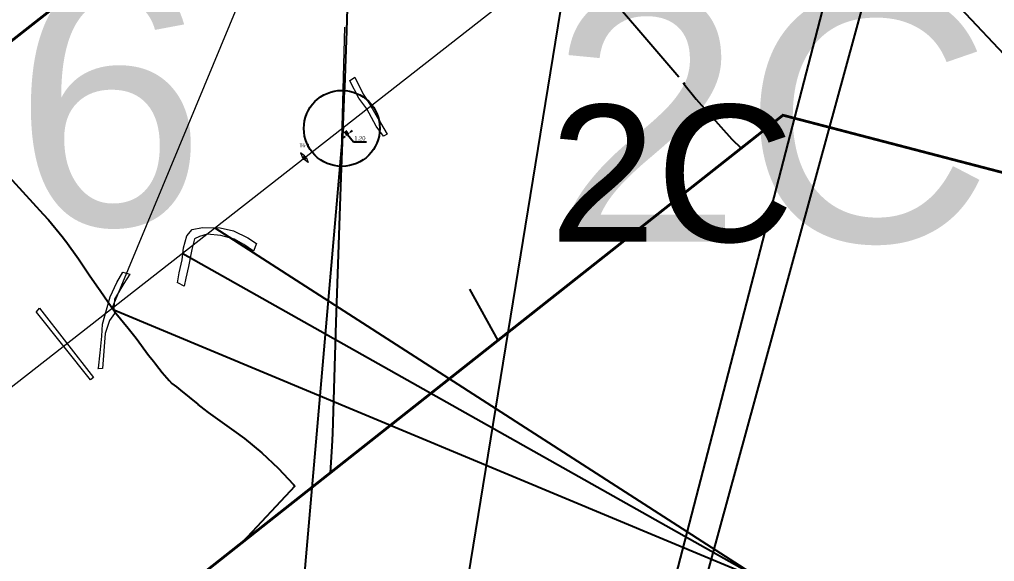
# Model space of a CAD drawing. Header units: metres. Extents: x -4 to 509425, y 7549 to 4732445.
# Drawn here: x 501623 to 502335, y 4728082 to 4728479 of the extents above; entities that cross this region are included whole.
import ezdxf

# ---------------------------------------------------------------- set-up
doc = ezdxf.new("R2010")
doc.units = ezdxf.units.M
doc.header["$LTSCALE"] = 0.01
doc.header["$MEASUREMENT"] = 0
doc.header["$PDMODE"] = 35
doc.header["$PDSIZE"] = -1.5
doc.layers.get('0').update_dxf_attribs({"lineweight": 0})
for name, color, linetype in [('-- cruces', 6, 'Continuous'), ('-----caminos burgos', 2, 'Continuous'), ('autovias y carreteras CyL', 2, 'Continuous'), ('carreteras PV', 2, 'Continuous'), ('Cruces no definidos proyecto', 3, 'Continuous'), ('Lineas electricas PV', 30, 'Continuous'), ('Zonas proteccion lineas aereas PV', 210, 'Continuous')]:
    doc.layers.add(name, color=color, linetype=linetype)
for name, color, linetype, lineweight in [('---contorno', 7, 'Continuous', 0), ('Apoyos__ptw_', 7, 'Continuous', 0), ('Cañada real vía verde camino o similar__ptw_', 32, 'Continuous', 0), ('Cruces no defindos en pyp', 4, 'Continuous', 0), ('Denominación apoyos__ptw_', 7, 'Continuous', 0), ('LEAR TRAMOS AEREOS', 2, 'Continuous', 0), ('LEAR TRAMOS AEREOS TEXTO', 2, 'Continuous', 0), ('Línea eléctrica__ptw_', 1, 'Continuous', 0), ('NUMERO CIRCUITOS', 6, 'Continuous', 0), ('VCRB TEXTOS', 7, 'Continuous', 0), ('VCRB TRAMOS AEREOS', 2, 'Continuous', 0)]:
    doc.layers.add(name, color=color, linetype=linetype, lineweight=lineweight)
doc.styles.add('SOLARIA 2', font='arial.ttf')
doc.styles.get("Standard").update_dxf_attribs({"font": 'arial.ttf'})
doc.dimstyles.new('SOLARIA', dxfattribs={"dimtxt": 3, "dimasz": 2, "dimexe": 0.25, "dimexo": 1, "dimgap": 1, "dimtad": 1, "dimtih": 1, "dimtoh": 1, "dimzin": 0, "dimdsep": 46, "dimtxsty": 'Standard', "dimcen": 0, "dimclrt": 256, "dimadec": 4, "dimazin": 0, "dimtfac": 1, "dimtofl": 0, "dimtmove": 1, "dimatfit": 2, "dimfxl": 3, "dimfxlon": 1, "dimtfillclr": 256, "dimtolj": 1, "dimtzin": 0, "dimarcsym": 0})

# ---------------------------------------------------------------- blocks, each defined once
blk = doc.blocks.new('*D50')
at = {"layer": '---contorno', "color": 0, "lineweight": -2, "transparency": 16777216}
for p, q in [((501860.08, 4728396.72), (501862.09, 4728394.16)), ((501861.03, 4728397.46), (501863.03, 4728394.9)), ((501864.45, 4728396.33), (501866.03, 4728397.56)), ((501860.36, 4728393.12), (501858.78, 4728391.89)), ((501861.93, 4728394.35), (501862.88, 4728395.09)), ((501862.41, 4728394.72), (501866.64, 4728389.31)), ((501866.64, 4728389.31), (501876.14, 4728389.31))]:
    blk.add_line(p, q, dxfattribs=at)
at = {"layer": '---contorno', "color": 0, "transparency": 16777216}
for points in [[(501864.25, 4728396.59), (501864.66, 4728396.06), (501862.88, 4728395.09)], [(501860.15, 4728393.38), (501860.56, 4728392.86), (501861.93, 4728394.35)]]:
    blk.add_solid(points, dxfattribs=at)
at = {"layer": 'Defpoints', "color": 0, "transparency": 16777216}
for p in [(501858.2, 4728399.12), (501859.15, 4728399.86), (501862.88, 4728395.09)]:
    blk.add_point(p, dxfattribs=at)
at = {"layer": '---contorno', "transparency": 16777216, "insert": (501871.39, 4728391.84), "char_height": 3, "attachment_point": 5}
blk.add_mtext('\\A1;1.20', dxfattribs=at)
blk = doc.blocks.new('aaaq')
at = {"layer": 'Apoyos__ptw_', "linetype": 'Continuous', "flags": 128}
blk.add_lwpolyline([(501828.04, 4728381.34), (501829.47, 4728377.89), (501831.04, 4728379.12), (501830.7, 4728376.32), (501832.28, 4728377.55), (501833.71, 4728374.1), (501830.7, 4728376.32), (501829.47, 4728377.89), (501832.28, 4728377.55), (501831.04, 4728379.12)], close=True, dxfattribs=at)
at = {"layer": 'Cañada real vía verde camino o similar__ptw_', "linetype": 'Continuous', "flags": 128}
for points in [[(501863.96, 4728433.91), (501863.87, 4728433.99), (501863.87, 4728433.99), (501863.87, 4728433.99), (501863.87, 4728433.99), (501863.87, 4728433.99), (501863.87, 4728433.99), (501863.87, 4728433.99), (501863.87, 4728433.99), (501863.87, 4728433.99), (501863.87, 4728433.99), (501863.87, 4728433.99), (501863.87, 4728433.99), (501863.87, 4728433.99), (501863.87, 4728433.99), (501863.87, 4728433.99), (501863.87, 4728433.99), (501863.87, 4728433.99), (501863.87, 4728433.99), (501863.87, 4728433.99), (501863.87, 4728433.99), (501863.87, 4728433.99), (501863.87, 4728434), (501863.87, 4728434), (501863.87, 4728434), (501863.87, 4728434), (501863.87, 4728434), (501863.87, 4728434), (501863.87, 4728434), (501863.87, 4728434), (501863.87, 4728434), (501863.87, 4728434), (501863.87, 4728434), (501863.87, 4728434), (501863.87, 4728434), (501867.63, 4728436.61), (501867.63, 4728436.61), (501867.63, 4728436.61), (501867.63, 4728436.61), (501867.63, 4728436.61), (501867.63, 4728436.61), (501867.63, 4728436.61), (501867.63, 4728436.61), (501867.63, 4728436.61), (501867.63, 4728436.61), (501867.63, 4728436.61), (501867.63, 4728436.61), (501867.63, 4728436.61), (501867.63, 4728436.61), (501867.63, 4728436.61), (501867.63, 4728436.61), (501867.63, 4728436.61), (501867.63, 4728436.61), (501867.63, 4728436.61), (501867.63, 4728436.61), (501867.63, 4728436.61), (501867.63, 4728436.61), (501867.63, 4728436.61), (501867.63, 4728436.61), (501867.63, 4728436.61), (501867.63, 4728436.61), (501867.63, 4728436.61), (501867.63, 4728436.61), (501867.63, 4728436.61), (501867.63, 4728436.61), (501867.63, 4728436.61), (501867.63, 4728436.61), (501867.63, 4728436.61), (501867.63, 4728436.61), (501873.74, 4728424.22), (501878.36, 4728417.06), (501878.36, 4728417.06), (501883.95, 4728407.29), (501891.28, 4728394.98), (501891.28, 4728394.98), (501891.28, 4728394.98), (501891.28, 4728394.98), (501891.28, 4728394.98), (501891.28, 4728394.98), (501891.28, 4728394.98), (501891.28, 4728394.98), (501891.28, 4728394.98), (501891.28, 4728394.98), (501891.28, 4728394.98), (501891.28, 4728394.98), (501891.28, 4728394.98), (501891.28, 4728394.98), (501891.28, 4728394.98), (501891.28, 4728394.98), (501891.28, 4728394.98), (501891.28, 4728394.98), (501891.28, 4728394.98), (501891.28, 4728394.98), (501891.28, 4728394.98), (501891.28, 4728394.98), (501891.28, 4728394.98), (501891.28, 4728394.98), (501891.28, 4728394.98), (501891.28, 4728394.98), (501891.28, 4728394.98), (501891.28, 4728394.98), (501891.28, 4728394.98), (501891.28, 4728394.98), (501891.28, 4728394.98), (501888.58, 4728393.32), (501888.58, 4728393.32), (501888.58, 4728393.32), (501888.58, 4728393.32), (501888.58, 4728393.32), (501888.58, 4728393.32), (501888.58, 4728393.32), (501888.57, 4728393.32), (501888.57, 4728393.32), (501888.57, 4728393.32), (501888.57, 4728393.32), (501888.57, 4728393.32), (501888.57, 4728393.32), (501888.57, 4728393.32), (501888.57, 4728393.32), (501888.57, 4728393.32), (501888.57, 4728393.32), (501888.57, 4728393.32), (501888.57, 4728393.32), (501888.57, 4728393.32), (501888.57, 4728393.32), (501888.57, 4728393.32), (501888.57, 4728393.32), (501888.57, 4728393.32), (501888.57, 4728393.32), (501888.57, 4728393.32), (501888.57, 4728393.32), (501888.57, 4728393.32), (501888.57, 4728393.32), (501888.57, 4728393.32), (501883.42, 4728400.83), (501883.42, 4728400.83), (501883.42, 4728400.83), (501876.53, 4728413.4), (501870.59, 4728421.16), (501870.59, 4728421.16), (501870.59, 4728421.16), (501870.59, 4728421.16), (501863.96, 4728433.91)], [(501863.96, 4728433.91), (501863.87, 4728433.99), (501863.87, 4728433.99), (501863.87, 4728433.99), (501863.87, 4728433.99), (501863.87, 4728433.99), (501863.87, 4728433.99), (501863.87, 4728433.99), (501863.87, 4728433.99), (501863.87, 4728433.99), (501863.87, 4728433.99), (501863.87, 4728433.99), (501863.87, 4728433.99), (501863.87, 4728433.99), (501863.87, 4728433.99), (501863.87, 4728433.99), (501863.87, 4728433.99), (501863.87, 4728433.99), (501863.87, 4728433.99), (501863.87, 4728433.99), (501863.87, 4728433.99), (501863.87, 4728433.99), (501863.87, 4728434), (501863.87, 4728434), (501863.87, 4728434), (501863.87, 4728434), (501863.87, 4728434), (501863.87, 4728434), (501863.87, 4728434), (501863.87, 4728434), (501863.87, 4728434), (501863.87, 4728434), (501863.87, 4728434), (501863.87, 4728434), (501863.87, 4728434), (501867.63, 4728436.61), (501867.63, 4728436.61), (501867.63, 4728436.61), (501867.63, 4728436.61), (501867.63, 4728436.61), (501867.63, 4728436.61), (501867.63, 4728436.61), (501867.63, 4728436.61), (501867.63, 4728436.61), (501867.63, 4728436.61), (501867.63, 4728436.61), (501867.63, 4728436.61), (501867.63, 4728436.61), (501867.63, 4728436.61), (501867.63, 4728436.61), (501867.63, 4728436.61), (501867.63, 4728436.61), (501867.63, 4728436.61), (501867.63, 4728436.61), (501867.63, 4728436.61), (501867.63, 4728436.61), (501867.63, 4728436.61), (501867.63, 4728436.61), (501867.63, 4728436.61), (501867.63, 4728436.61), (501867.63, 4728436.61), (501867.63, 4728436.61), (501867.63, 4728436.61), (501867.63, 4728436.61), (501867.63, 4728436.61), (501867.63, 4728436.61), (501867.63, 4728436.61), (501867.63, 4728436.61), (501867.63, 4728436.61), (501873.74, 4728424.22), (501878.36, 4728417.06), (501878.36, 4728417.06), (501883.95, 4728407.29), (501891.28, 4728394.98), (501891.28, 4728394.98), (501891.28, 4728394.98), (501891.28, 4728394.98), (501891.28, 4728394.98), (501891.28, 4728394.98), (501891.28, 4728394.98), (501891.28, 4728394.98), (501891.28, 4728394.98), (501891.28, 4728394.98), (501891.28, 4728394.98), (501891.28, 4728394.98), (501891.28, 4728394.98), (501891.28, 4728394.98), (501891.28, 4728394.98), (501891.28, 4728394.98), (501891.28, 4728394.98), (501891.28, 4728394.98), (501891.28, 4728394.98), (501891.28, 4728394.98), (501891.28, 4728394.98), (501891.28, 4728394.98), (501891.28, 4728394.98), (501891.28, 4728394.98), (501891.28, 4728394.98), (501891.28, 4728394.98), (501891.28, 4728394.98), (501891.28, 4728394.98), (501891.28, 4728394.98), (501891.28, 4728394.98), (501891.28, 4728394.98), (501888.58, 4728393.32), (501888.58, 4728393.32), (501888.58, 4728393.32), (501888.58, 4728393.32), (501888.58, 4728393.32), (501888.58, 4728393.32), (501888.58, 4728393.32), (501888.57, 4728393.32), (501888.57, 4728393.32), (501888.57, 4728393.32), (501888.57, 4728393.32), (501888.57, 4728393.32), (501888.57, 4728393.32), (501888.57, 4728393.32), (501888.57, 4728393.32), (501888.57, 4728393.32), (501888.57, 4728393.32), (501888.57, 4728393.32), (501888.57, 4728393.32), (501888.57, 4728393.32), (501888.57, 4728393.32), (501888.57, 4728393.32), (501888.57, 4728393.32), (501888.57, 4728393.32), (501888.57, 4728393.32), (501888.57, 4728393.32), (501888.57, 4728393.32), (501888.57, 4728393.32), (501888.57, 4728393.32), (501888.57, 4728393.32), (501883.42, 4728400.83), (501883.42, 4728400.83), (501883.42, 4728400.83), (501876.53, 4728413.4), (501870.59, 4728421.16), (501870.59, 4728421.16), (501870.59, 4728421.16), (501870.59, 4728421.16), (501863.96, 4728433.91)], [(501738.19, 4728286.15), (501739.42, 4728293.48), (501741.51, 4728302.9), (501742.56, 4728311.63), (501744.83, 4728320.53), (501748.84, 4728325.07), (501756.35, 4728326.64), (501769.27, 4728326.29), (501779.04, 4728324.2), (501789.51, 4728319.14), (501795.8, 4728314.95), (501793.53, 4728309.19), (501786.55, 4728314.25), (501779.74, 4728318.09), (501769.79, 4728320.88), (501759.66, 4728321.75), (501754.08, 4728320.01), (501750.59, 4728318.26), (501748.67, 4728310.58), (501746.05, 4728298.19), (501744.3, 4728289.46), (501742.91, 4728283.7), (501738.37, 4728286.15), (501738.19, 4728286.15)], [(501738.19, 4728286.15), (501739.42, 4728293.48), (501741.51, 4728302.9), (501742.56, 4728311.63), (501744.83, 4728320.53), (501748.84, 4728325.07), (501756.35, 4728326.64), (501769.27, 4728326.29), (501779.04, 4728324.2), (501789.51, 4728319.14), (501795.8, 4728314.95), (501793.53, 4728309.19), (501786.55, 4728314.25), (501779.74, 4728318.09), (501769.79, 4728320.88), (501759.66, 4728321.75), (501754.08, 4728320.01), (501750.59, 4728318.26), (501748.67, 4728310.58), (501746.05, 4728298.19), (501744.3, 4728289.46), (501742.91, 4728283.7), (501738.37, 4728286.15), (501738.19, 4728286.15)], [(501738.19, 4728286.15), (501739.42, 4728293.48), (501741.51, 4728302.9), (501742.56, 4728311.63), (501744.83, 4728320.53), (501748.84, 4728325.07), (501756.35, 4728326.64), (501769.27, 4728326.29), (501779.04, 4728324.2), (501789.51, 4728319.14), (501795.8, 4728314.95), (501793.53, 4728309.19), (501786.55, 4728314.25), (501779.74, 4728318.09), (501769.79, 4728320.88), (501759.66, 4728321.75), (501754.08, 4728320.01), (501750.59, 4728318.26), (501748.67, 4728310.58), (501746.05, 4728298.19), (501744.3, 4728289.46), (501742.91, 4728283.7), (501738.37, 4728286.15), (501738.19, 4728286.15)], [(501738.19, 4728286.15), (501739.42, 4728293.48), (501741.51, 4728302.9), (501742.56, 4728311.63), (501744.83, 4728320.53), (501748.84, 4728325.07), (501756.35, 4728326.64), (501769.27, 4728326.29), (501779.04, 4728324.2), (501789.51, 4728319.14), (501795.8, 4728314.95), (501793.53, 4728309.19), (501786.55, 4728314.25), (501779.74, 4728318.09), (501769.79, 4728320.88), (501759.66, 4728321.75), (501754.08, 4728320.01), (501750.59, 4728318.26), (501748.67, 4728310.58), (501746.05, 4728298.19), (501744.3, 4728289.46), (501742.91, 4728283.7), (501738.37, 4728286.15), (501738.19, 4728286.15)], [(501679.89, 4728223.31), (501680.24, 4728223.65), (501681.64, 4728234.83), (501682.68, 4728247.04), (501683.38, 4728255.95), (501683.38, 4728255.95), (501683.38, 4728255.95), (501683.38, 4728255.95), (501686.18, 4728266.42), (501686.18, 4728266.42), (501688.97, 4728275.85), (501688.97, 4728275.85), (501688.97, 4728275.85), (501688.97, 4728275.85), (501693.68, 4728286.32), (501693.68, 4728286.32), (501693.68, 4728286.32), (501698.05, 4728294), (501698.05, 4728294), (501698.05, 4728294), (501698.05, 4728294), (501698.05, 4728294), (501698.05, 4728294), (501698.05, 4728294), (501698.05, 4728294), (501698.05, 4728294), (501698.05, 4728294), (501698.05, 4728294), (501698.05, 4728294), (501698.05, 4728294), (501698.05, 4728294), (501698.05, 4728294), (501698.05, 4728294), (501698.05, 4728294), (501698.05, 4728294), (501698.05, 4728294), (501698.05, 4728294), (501698.05, 4728294), (501698.05, 4728294), (501698.05, 4728294), (501698.05, 4728294), (501698.05, 4728294), (501698.05, 4728294), (501703.28, 4728292.6), (501703.28, 4728292.6), (501703.28, 4728292.6), (501703.28, 4728292.6), (501703.28, 4728292.6), (501703.28, 4728292.6), (501703.28, 4728292.6), (501703.28, 4728292.6), (501703.28, 4728292.6), (501703.28, 4728292.6), (501703.28, 4728292.6), (501703.28, 4728292.6), (501703.28, 4728292.6), (501703.28, 4728292.6), (501703.28, 4728292.6), (501703.28, 4728292.6), (501703.28, 4728292.6), (501703.28, 4728292.6), (501703.28, 4728292.6), (501703.28, 4728292.6), (501703.28, 4728292.6), (501703.28, 4728292.6), (501703.28, 4728292.6), (501703.28, 4728292.6), (501703.28, 4728292.6), (501703.28, 4728292.6), (501703.28, 4728292.6), (501703.28, 4728292.6), (501703.28, 4728292.6), (501703.28, 4728292.6), (501703.28, 4728292.6), (501703.28, 4728292.6), (501703.28, 4728292.6), (501703.28, 4728292.6), (501703.28, 4728292.6), (501703.28, 4728292.6), (501703.28, 4728292.6), (501698.75, 4728285.62), (501692.11, 4728274.1), (501691.59, 4728267.29), (501691.94, 4728263.63), (501691.94, 4728263.63), (501691.94, 4728263.63), (501691.94, 4728263.63), (501691.94, 4728263.63), (501691.94, 4728263.63), (501691.94, 4728263.63), (501691.94, 4728263.63), (501691.94, 4728263.63), (501691.94, 4728263.63), (501691.94, 4728263.63), (501691.94, 4728263.63), (501691.94, 4728263.63), (501691.94, 4728263.63), (501688.45, 4728258.56), (501685.3, 4728249.14), (501683.21, 4728223.48), (501683.21, 4728223.48), (501683.21, 4728223.48), (501683.21, 4728223.48), (501683.21, 4728223.48), (501683.21, 4728223.48), (501683.21, 4728223.48), (501683.21, 4728223.48), (501683.21, 4728223.48), (501683.21, 4728223.48), (501683.21, 4728223.48), (501683.21, 4728223.48), (501683.21, 4728223.48), (501683.21, 4728223.48), (501683.21, 4728223.48), (501683.21, 4728223.48), (501683.21, 4728223.48), (501683.21, 4728223.48), (501683.21, 4728223.48), (501683.21, 4728223.48), (501683.21, 4728223.48), (501683.21, 4728223.48), (501683.21, 4728223.48), (501683.21, 4728223.48), (501683.21, 4728223.48), (501683.21, 4728223.48), (501683.21, 4728223.48), (501683.21, 4728223.48), (501679.89, 4728223.3), (501679.89, 4728223.3), (501679.89, 4728223.3), (501679.89, 4728223.3), (501679.89, 4728223.3), (501679.89, 4728223.3), (501679.89, 4728223.3), (501679.89, 4728223.3), (501679.89, 4728223.3), (501679.89, 4728223.3), (501679.89, 4728223.3), (501679.89, 4728223.3), (501679.89, 4728223.3), (501679.89, 4728223.3), (501679.89, 4728223.3), (501679.89, 4728223.3), (501679.89, 4728223.3), (501679.89, 4728223.3), (501679.89, 4728223.3), (501679.89, 4728223.3), (501679.89, 4728223.3), (501679.89, 4728223.3), (501679.89, 4728223.3), (501679.89, 4728223.3), (501679.89, 4728223.3), (501679.89, 4728223.3), (501679.89, 4728223.3), (501679.89, 4728223.3), (501679.89, 4728223.3), (501679.89, 4728223.3), (501679.89, 4728223.3), (501679.89, 4728223.3), (501679.89, 4728223.3), (501679.89, 4728223.3), (501679.89, 4728223.3), (501679.89, 4728223.3), (501679.89, 4728223.3), (501679.89, 4728223.3), (501679.89, 4728223.3), (501679.89, 4728223.3), (501679.89, 4728223.3), (501679.89, 4728223.3), (501679.89, 4728223.3), (501679.89, 4728223.31), (501679.89, 4728223.31), (501679.89, 4728223.31), (501679.89, 4728223.31)], [(501679.89, 4728223.31), (501680.24, 4728223.65), (501681.64, 4728234.83), (501682.68, 4728247.04), (501683.38, 4728255.95), (501683.38, 4728255.95), (501683.38, 4728255.95), (501683.38, 4728255.95), (501686.18, 4728266.42), (501686.18, 4728266.42), (501688.97, 4728275.85), (501688.97, 4728275.85), (501688.97, 4728275.85), (501688.97, 4728275.85), (501693.68, 4728286.32), (501693.68, 4728286.32), (501693.68, 4728286.32), (501698.05, 4728294), (501698.05, 4728294), (501698.05, 4728294), (501698.05, 4728294), (501698.05, 4728294), (501698.05, 4728294), (501698.05, 4728294), (501698.05, 4728294), (501698.05, 4728294), (501698.05, 4728294), (501698.05, 4728294), (501698.05, 4728294), (501698.05, 4728294), (501698.05, 4728294), (501698.05, 4728294), (501698.05, 4728294), (501698.05, 4728294), (501698.05, 4728294), (501698.05, 4728294), (501698.05, 4728294), (501698.05, 4728294), (501698.05, 4728294), (501698.05, 4728294), (501698.05, 4728294), (501698.05, 4728294), (501698.05, 4728294), (501703.28, 4728292.6), (501703.28, 4728292.6), (501703.28, 4728292.6), (501703.28, 4728292.6), (501703.28, 4728292.6), (501703.28, 4728292.6), (501703.28, 4728292.6), (501703.28, 4728292.6), (501703.28, 4728292.6), (501703.28, 4728292.6), (501703.28, 4728292.6), (501703.28, 4728292.6), (501703.28, 4728292.6), (501703.28, 4728292.6), (501703.28, 4728292.6), (501703.28, 4728292.6), (501703.28, 4728292.6), (501703.28, 4728292.6), (501703.28, 4728292.6), (501703.28, 4728292.6), (501703.28, 4728292.6), (501703.28, 4728292.6), (501703.28, 4728292.6), (501703.28, 4728292.6), (501703.28, 4728292.6), (501703.28, 4728292.6), (501703.28, 4728292.6), (501703.28, 4728292.6), (501703.28, 4728292.6), (501703.28, 4728292.6), (501703.28, 4728292.6), (501703.28, 4728292.6), (501703.28, 4728292.6), (501703.28, 4728292.6), (501703.28, 4728292.6), (501703.28, 4728292.6), (501703.28, 4728292.6), (501698.75, 4728285.62), (501692.11, 4728274.1), (501691.59, 4728267.29), (501691.94, 4728263.63), (501691.94, 4728263.63), (501691.94, 4728263.63), (501691.94, 4728263.63), (501691.94, 4728263.63), (501691.94, 4728263.63), (501691.94, 4728263.63), (501691.94, 4728263.63), (501691.94, 4728263.63), (501691.94, 4728263.63), (501691.94, 4728263.63), (501691.94, 4728263.63), (501691.94, 4728263.63), (501691.94, 4728263.63), (501688.45, 4728258.56), (501685.3, 4728249.14), (501683.21, 4728223.48), (501683.21, 4728223.48), (501683.21, 4728223.48), (501683.21, 4728223.48), (501683.21, 4728223.48), (501683.21, 4728223.48), (501683.21, 4728223.48), (501683.21, 4728223.48), (501683.21, 4728223.48), (501683.21, 4728223.48), (501683.21, 4728223.48), (501683.21, 4728223.48), (501683.21, 4728223.48), (501683.21, 4728223.48), (501683.21, 4728223.48), (501683.21, 4728223.48), (501683.21, 4728223.48), (501683.21, 4728223.48), (501683.21, 4728223.48), (501683.21, 4728223.48), (501683.21, 4728223.48), (501683.21, 4728223.48), (501683.21, 4728223.48), (501683.21, 4728223.48), (501683.21, 4728223.48), (501683.21, 4728223.48), (501683.21, 4728223.48), (501683.21, 4728223.48), (501679.89, 4728223.3), (501679.89, 4728223.3), (501679.89, 4728223.3), (501679.89, 4728223.3), (501679.89, 4728223.3), (501679.89, 4728223.3), (501679.89, 4728223.3), (501679.89, 4728223.3), (501679.89, 4728223.3), (501679.89, 4728223.3), (501679.89, 4728223.3), (501679.89, 4728223.3), (501679.89, 4728223.3), (501679.89, 4728223.3), (501679.89, 4728223.3), (501679.89, 4728223.3), (501679.89, 4728223.3), (501679.89, 4728223.3), (501679.89, 4728223.3), (501679.89, 4728223.3), (501679.89, 4728223.3), (501679.89, 4728223.3), (501679.89, 4728223.3), (501679.89, 4728223.3), (501679.89, 4728223.3), (501679.89, 4728223.3), (501679.89, 4728223.3), (501679.89, 4728223.3), (501679.89, 4728223.3), (501679.89, 4728223.3), (501679.89, 4728223.3), (501679.89, 4728223.3), (501679.89, 4728223.3), (501679.89, 4728223.3), (501679.89, 4728223.3), (501679.89, 4728223.3), (501679.89, 4728223.3), (501679.89, 4728223.3), (501679.89, 4728223.3), (501679.89, 4728223.3), (501679.89, 4728223.3), (501679.89, 4728223.3), (501679.89, 4728223.3), (501679.89, 4728223.31), (501679.89, 4728223.31), (501679.89, 4728223.31), (501679.89, 4728223.31)], [(501635.03, 4728264.67), (501635.03, 4728265.02), (501635.03, 4728265.02), (501635.03, 4728265.02), (501635.03, 4728265.02), (501635.03, 4728265.02), (501635.03, 4728265.02), (501635.03, 4728265.02), (501635.03, 4728265.02), (501635.03, 4728265.02), (501635.03, 4728265.02), (501635.03, 4728265.02), (501635.03, 4728265.02), (501635.03, 4728265.02), (501635.03, 4728265.02), (501637.12, 4728267.64), (501637.12, 4728267.64), (501637.12, 4728267.64), (501637.12, 4728267.64), (501637.12, 4728267.64), (501637.12, 4728267.64), (501637.12, 4728267.64), (501637.12, 4728267.64), (501637.12, 4728267.64), (501637.12, 4728267.64), (501637.12, 4728267.64), (501637.12, 4728267.64), (501637.13, 4728267.64), (501637.13, 4728267.64), (501637.13, 4728267.64), (501637.13, 4728267.64), (501637.13, 4728267.64), (501637.13, 4728267.64), (501637.13, 4728267.64), (501637.13, 4728267.64), (501637.13, 4728267.64), (501637.13, 4728267.64), (501637.13, 4728267.64), (501637.13, 4728267.64), (501637.13, 4728267.64), (501637.13, 4728267.64), (501637.13, 4728267.64), (501637.13, 4728267.64), (501637.13, 4728267.64), (501637.13, 4728267.64), (501637.13, 4728267.64), (501637.13, 4728267.64), (501637.13, 4728267.64), (501637.13, 4728267.64), (501637.13, 4728267.64), (501676.75, 4728216.85), (501676.75, 4728216.85), (501676.75, 4728216.85), (501676.75, 4728216.85), (501676.75, 4728216.85), (501676.75, 4728216.85), (501676.75, 4728216.85), (501676.75, 4728216.85), (501676.75, 4728216.85), (501676.75, 4728216.85), (501676.75, 4728216.85), (501676.75, 4728216.85), (501676.75, 4728216.85), (501676.75, 4728216.85), (501676.75, 4728216.85), (501676.75, 4728216.85), (501676.75, 4728216.85), (501676.75, 4728216.85), (501676.75, 4728216.85), (501676.75, 4728216.85), (501676.75, 4728216.85), (501676.75, 4728216.85), (501676.75, 4728216.85), (501676.75, 4728216.85), (501676.75, 4728216.85), (501676.75, 4728216.85), (501676.75, 4728216.85), (501676.75, 4728216.85), (501676.75, 4728216.85), (501676.75, 4728216.85), (501676.75, 4728216.85), (501674.48, 4728215.1), (501674.48, 4728215.1), (501674.48, 4728215.1), (501674.48, 4728215.1), (501674.48, 4728215.1), (501674.48, 4728215.1), (501674.48, 4728215.1), (501674.48, 4728215.1), (501674.48, 4728215.1), (501674.48, 4728215.1), (501674.48, 4728215.1), (501674.48, 4728215.1), (501674.48, 4728215.1), (501674.48, 4728215.1), (501674.48, 4728215.1), (501674.48, 4728215.1), (501674.48, 4728215.1), (501674.48, 4728215.1), (501674.48, 4728215.1), (501674.48, 4728215.1), (501674.48, 4728215.1), (501674.48, 4728215.1), (501674.48, 4728215.1), (501674.48, 4728215.1), (501674.48, 4728215.1), (501674.48, 4728215.1), (501674.48, 4728215.1), (501674.48, 4728215.1), (501674.48, 4728215.1), (501674.48, 4728215.1), (501674.48, 4728215.1), (501635.03, 4728264.67), (501635.03, 4728264.67), (501635.03, 4728264.67), (501635.03, 4728264.67), (501635.03, 4728264.67), (501635.03, 4728264.67), (501635.03, 4728264.67), (501635.03, 4728264.67), (501635.03, 4728264.67), (501635.03, 4728264.67), (501635.03, 4728264.67), (501635.03, 4728264.67), (501635.03, 4728264.67), (501635.03, 4728264.67)], [(501635.03, 4728264.67), (501635.03, 4728265.02), (501635.03, 4728265.02), (501635.03, 4728265.02), (501635.03, 4728265.02), (501635.03, 4728265.02), (501635.03, 4728265.02), (501635.03, 4728265.02), (501635.03, 4728265.02), (501635.03, 4728265.02), (501635.03, 4728265.02), (501635.03, 4728265.02), (501635.03, 4728265.02), (501635.03, 4728265.02), (501635.03, 4728265.02), (501637.12, 4728267.64), (501637.12, 4728267.64), (501637.12, 4728267.64), (501637.12, 4728267.64), (501637.12, 4728267.64), (501637.12, 4728267.64), (501637.12, 4728267.64), (501637.12, 4728267.64), (501637.12, 4728267.64), (501637.12, 4728267.64), (501637.12, 4728267.64), (501637.12, 4728267.64), (501637.13, 4728267.64), (501637.13, 4728267.64), (501637.13, 4728267.64), (501637.13, 4728267.64), (501637.13, 4728267.64), (501637.13, 4728267.64), (501637.13, 4728267.64), (501637.13, 4728267.64), (501637.13, 4728267.64), (501637.13, 4728267.64), (501637.13, 4728267.64), (501637.13, 4728267.64), (501637.13, 4728267.64), (501637.13, 4728267.64), (501637.13, 4728267.64), (501637.13, 4728267.64), (501637.13, 4728267.64), (501637.13, 4728267.64), (501637.13, 4728267.64), (501637.13, 4728267.64), (501637.13, 4728267.64), (501637.13, 4728267.64), (501637.13, 4728267.64), (501676.75, 4728216.85), (501676.75, 4728216.85), (501676.75, 4728216.85), (501676.75, 4728216.85), (501676.75, 4728216.85), (501676.75, 4728216.85), (501676.75, 4728216.85), (501676.75, 4728216.85), (501676.75, 4728216.85), (501676.75, 4728216.85), (501676.75, 4728216.85), (501676.75, 4728216.85), (501676.75, 4728216.85), (501676.75, 4728216.85), (501676.75, 4728216.85), (501676.75, 4728216.85), (501676.75, 4728216.85), (501676.75, 4728216.85), (501676.75, 4728216.85), (501676.75, 4728216.85), (501676.75, 4728216.85), (501676.75, 4728216.85), (501676.75, 4728216.85), (501676.75, 4728216.85), (501676.75, 4728216.85), (501676.75, 4728216.85), (501676.75, 4728216.85), (501676.75, 4728216.85), (501676.75, 4728216.85), (501676.75, 4728216.85), (501676.75, 4728216.85), (501674.48, 4728215.1), (501674.48, 4728215.1), (501674.48, 4728215.1), (501674.48, 4728215.1), (501674.48, 4728215.1), (501674.48, 4728215.1), (501674.48, 4728215.1), (501674.48, 4728215.1), (501674.48, 4728215.1), (501674.48, 4728215.1), (501674.48, 4728215.1), (501674.48, 4728215.1), (501674.48, 4728215.1), (501674.48, 4728215.1), (501674.48, 4728215.1), (501674.48, 4728215.1), (501674.48, 4728215.1), (501674.48, 4728215.1), (501674.48, 4728215.1), (501674.48, 4728215.1), (501674.48, 4728215.1), (501674.48, 4728215.1), (501674.48, 4728215.1), (501674.48, 4728215.1), (501674.48, 4728215.1), (501674.48, 4728215.1), (501674.48, 4728215.1), (501674.48, 4728215.1), (501674.48, 4728215.1), (501674.48, 4728215.1), (501674.48, 4728215.1), (501635.03, 4728264.67), (501635.03, 4728264.67), (501635.03, 4728264.67), (501635.03, 4728264.67), (501635.03, 4728264.67), (501635.03, 4728264.67), (501635.03, 4728264.67), (501635.03, 4728264.67), (501635.03, 4728264.67), (501635.03, 4728264.67), (501635.03, 4728264.67), (501635.03, 4728264.67), (501635.03, 4728264.67), (501635.03, 4728264.67)]]:
    blk.add_lwpolyline(points, dxfattribs=at)
at = {"layer": 'Línea eléctrica__ptw_', "linetype": 'Continuous', "flags": 128}
blk.add_lwpolyline([(501860.21, 4728473.1), (501857.24, 4728363.65)], dxfattribs=at)
at = {"layer": 'Denominación apoyos__ptw_', "linetype": 'Continuous', "insert": (501830.87, 4728385.32), "char_height": 2.5, "attachment_point": 8, "line_spacing_factor": 0.5}
blk.add_mtext('T6-2', dxfattribs=at)

msp = doc.modelspace()

# ---------------------------------------------------------------- linework, layer by layer
at = {"layer": '-- cruces'}
for points in [[(502025.064, 4728529.74), (501693.799, 4726495.743), (502231.162, 4728569.004)], [(502259.08, 4728562.946), (501693.799, 4726495.743)], [(501859.149, 4728399.856), (501693.799, 4726495.743)]]:
    msp.add_lwpolyline(points, dxfattribs=at)
msp.add_circle((501858.204, 4728399.116), 27.779, dxfattribs=at)
at = {"layer": '-----caminos burgos'}
for points in [[(502108.106, 4728431.602, 471.717), (502109.177, 4728432.376, 471.777)], [(501951.41, 4728281.496, 466.704), (501972.344, 4728243.983, 470.369)]]:
    msp.add_polyline3d(points, dxfattribs=at)
at = {"layer": '---contorno', "color": 5}
msp.add_lwpolyline([(500101.359, 4726764.898, 2, 2, 0), (499848.686, 4727074.922, 2, 2, 0), (502059.711, 4728810.857, 2, 2, 0), (503063.168, 4728593.136, 2, 2, 0), (505034.679, 4729304.281, 2, 2, 0), (506964.132, 4729644.75, 2, 2, 0), (508238.114, 4729032.085, 2, 2, 0), (508444.483, 4728200.462, 2, 2, 0), (508077.759, 4728126.8, 2, 2, 0), (507934.475, 4728602.294, 2, 2, 0), (507662.185, 4728577.11, 2, 2, 0), (506909.919, 4729232.223, 2, 2, 0), (505556.242, 4728931.649, 2, 2, 0), (505134.924, 4728915.3, 2, 2, 0), (503358.148, 4728278.746, 2, 2, 0), (503794.64, 4727728.673, 2, 2, 0), (503511.071, 4726957.052, 2, 2, 0), (503119.453, 4727094.69, 2, 2, 0), (503327.838, 4727608.568, 2, 2, 0), (502937.758, 4728211.039, 2, 2, 0), (502180.624, 4728408.737, 2, 2, 0)], format="xyseb", dxfattribs=at)
at = {"color": 5, "const_width": 2}
msp.add_lwpolyline([(502180.624, 4728408.737), (502937.758, 4728211.039), (503327.838, 4727608.568), (503119.453, 4727094.69), (503511.071, 4726957.052), (503794.64, 4727728.673), (503358.148, 4728278.746), (505134.924, 4728915.3), (505556.242, 4728931.649), (506909.919, 4729232.223), (507662.185, 4728577.11), (507934.475, 4728602.294), (508077.759, 4728126.8), (508444.483, 4728200.462), (508238.114, 4729032.085), (506964.132, 4729644.75), (505034.679, 4729304.281), (503063.168, 4728593.136), (502059.711, 4728810.857), (499848.686, 4727074.922), (500101.359, 4726764.898), (502180.624, 4728408.737)], close=True, dxfattribs=at)
at = {"layer": 'Apoyos__ptw_', "color": 2, "linetype": 'Continuous', "flags": 128}
msp.add_lwpolyline([(501828.036, 4728381.341), (501829.467, 4728377.89), (501831.042, 4728379.123), (501830.7, 4728376.316), (501832.275, 4728377.548), (501833.707, 4728374.097), (501830.7, 4728376.316), (501829.467, 4728377.89), (501832.275, 4728377.548), (501831.042, 4728379.123)], close=True, dxfattribs=at)
at = {"layer": 'autovias y carreteras CyL'}
for points in [[(502107.473, 4728432.371, 471.666), (502108.106, 4728431.602, 471.717)], [(502108.106, 4728431.602, 471.717), (502117.246, 4728420.491, 472.067), (502143.255, 4728391.319, 473.365), (502150.195, 4728384.668, 473.436)]]:
    msp.add_polyline3d(points, dxfattribs=at)
at = {"layer": 'carreteras PV'}
msp.add_lwpolyline([(502104.507, 4728436.543), (502038.525, 4728513.794), (502000.373, 4728558.99), (501984.524, 4728578.555), (501968.365, 4728599.362), (501939.464, 4728636.94), (501902.623, 4728687.523)], dxfattribs=at)
at = {"layer": 'Cruces no defindos en pyp'}
msp.add_lwpolyline([(501690.339, 4728267.706), (503424.008, 4732445.174), (501269.261, 4727938.071)], dxfattribs=at)
at = {"layer": 'Cruces no definidos proyecto'}
for points in [[(501765.316, 4728326.4), (502166.496, 4728068.16), (503751.99, 4723615.804)], [(501691.053, 4728266.651), (502166.496, 4728068.16), (501742.035, 4728307.267)]]:
    msp.add_lwpolyline(points, dxfattribs=at)
at = {"layer": 'LEAR TRAMOS AEREOS'}
msp.add_lwpolyline([(501554.98, 4728161.742), (502109.062, 4728595.496), (503068.33, 4728387.362)], dxfattribs=at)
at = {"layer": 'Lineas electricas PV'}
for points in [[(502360.666, 4728433.735), (502358.36, 4728435.96), (502298.24, 4728500.16), (502170.6, 4728631.16), (502023.97, 4728782.796)], [(501851.043, 4728166.549), (501851.582, 4728175.91), (501853.99, 4728257.46), (501857.73, 4728363.31), (501860.196, 4728426.823), (501860.285, 4728429.096), (501860.826, 4728442.795), (501861.9, 4728470.44), (501865.34, 4728586.33), (501866.697, 4728659.317)], [(501849.928, 4728147.149), (501851.043, 4728166.549)]]:
    msp.add_lwpolyline(points, dxfattribs=at)
at = {"layer": 'Línea eléctrica__ptw_', "color": 1, "linetype": 'Continuous', "flags": 128}
msp.add_lwpolyline([(501860.21, 4728473.096), (501857.242, 4728363.649)], dxfattribs=at)
at = {"layer": 'Zonas proteccion lineas aereas PV'}
msp.add_lwpolyline([(501609.753, 4728369.402), (501640.023, 4728336.402), (501643.75, 4728332.246), (501653.872, 4728319.933), (501656.182, 4728316.933), (501656.438, 4728316.6), (501665.759, 4728303.613), (501674.118, 4728291.145), (501680.406, 4728282.151), (501681.549, 4728280.5), (501690.139, 4728268), (501691.967, 4728265.303), (501692.394, 4728264.662), (501692.623, 4728264.387), (501692.966, 4728263.974), (501702.086, 4728252.974), (501707.968, 4728245.6), (501716.795, 4728233.348), (501720.436, 4728228.832), (501721.895, 4728227.005), (501726.936, 4728220.632), (501732.05, 4728214.638), (501733.846, 4728212.554), (501737.25, 4728210.022), (501740.26, 4728207.748), (501752.906, 4728197.37), (501753.011, 4728197.278), (501757.34, 4728193.639), (501760.557, 4728191.282), (501779.383, 4728177.957), (501787.14, 4728172.238), (501799.787, 4728161.86), (501811.727, 4728150.677), (501822.91, 4728138.736), (501823.941, 4728137.481), (501785.681, 4728096.501)], dxfattribs=at)

# ---------------------------------------------------------------- block references
msp.add_blockref('aaaq', (0, 0))

# ---------------------------------------------------------------- texts
at = {"layer": 'Denominación apoyos__ptw_', "color": 2, "linetype": 'Continuous', "insert": (501830.871, 4728385.319), "char_height": 2.5, "attachment_point": 8, "line_spacing_factor": 0.5}
msp.add_mtext('T6-2', dxfattribs=at)
at = {"layer": 'LEAR TRAMOS AEREOS TEXTO', "style": 'SOLARIA 2'}
msp.add_text('6', height=181.281, dxfattribs=at).set_placement((501618.08, 4728328.076))
at = {"layer": 'NUMERO CIRCUITOS', "style": 'SOLARIA 2'}
msp.add_text('2C', height=100, dxfattribs=at).set_placement((502010.143, 4728316.21))
msp.add_text('2C', height=100, dxfattribs=at).set_placement((502010.143, 4728316.21))
at = {"layer": 'VCRB TEXTOS', "color": 143, "true_color": 0x7aafdf, "style": 'SOLARIA 2'}
msp.add_text('6', height=181.281, dxfattribs=at).set_placement((501618.08, 4728328.076))
at = {"layer": 'VCRB TEXTOS', "style": 'SOLARIA 2'}
msp.add_text('2C', height=181.2814, dxfattribs=at).set_placement((502010.143, 4728316.21))
at = {"layer": 'VCRB TRAMOS AEREOS', "style": 'SOLARIA 2'}
msp.add_text('6', height=181.281, dxfattribs=at).set_placement((501618.08, 4728328.076))

# ---------------------------------------------------------------- dimensions: what is measured, and where the dimension line sits
at = {"layer": '---contorno'}
dim = msp.add_aligned_dim(p1=(501858.204, 4728399.116), p2=(501859.149, 4728399.856), distance=-6.049, dimstyle='SOLARIA', dxfattribs=at)
dim.commit()
dim.dimension.update_dxf_attribs({"geometry": '*D50', "text_midpoint": (501867.644, 4728391.84)})

doc.saveas('drawing.dxf')
